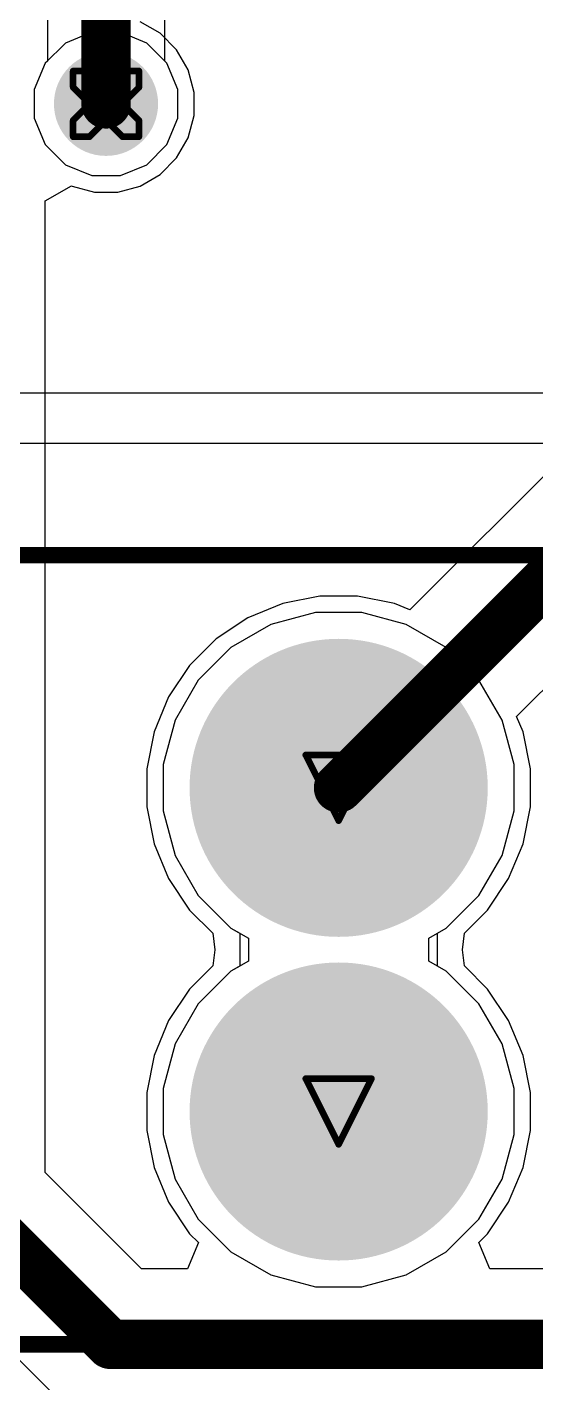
# Model space of a CAD drawing. Header units: inches. Extents: x 0 to 5379, y 0 to 5429.
# Drawn here: x 86.28 to 90.21, y 189.88 to 200.35 of the extents above; entities that cross this region are included whole.
import ezdxf

# ---------------------------------------------------------------- set-up
doc = ezdxf.new("R2010")
doc.units = ezdxf.units.IN
for name, color, linetype in [('Bottom Layer', 5, 'Continuous'), ('Bottom Solder', 6, 'Continuous'), ('Drill Drawing', 1, 'Continuous'), ('GND01', 16, 'Continuous'), ('GND02', 76, 'Continuous'), ('Multi-Layer', 9, 'Continuous'), ('Pad Holes', 156, 'Continuous'), ('PWR', 156, 'Continuous'), ('SIG 01', 90, 'Continuous'), ('Top Layer', 1, 'Continuous'), ('Top Overlay', 2, 'Continuous'), ('Top Solder', 216, 'Continuous'), ('Via Holes', 16, 'Continuous')]:
    doc.layers.add(name, color=color, linetype=linetype)

# ---------------------------------------------------------------- blocks, each defined once
blk = doc.blocks.new('178_6165_0002_829')
at = {"layer": 'Bottom Layer'}
h = blk.add_hatch(color=5, dxfattribs=at)
edge = h.paths.add_edge_path()
edge.add_arc((6.4, 1.25), 1.1, 0, 360)
h = blk.add_hatch(color=5, dxfattribs=at)
edge = h.paths.add_edge_path()
edge.add_arc((6.4, -1.25), 1.1, 0, 360)
at = {"layer": 'Bottom Solder'}
h = blk.add_hatch(color=6, dxfattribs=at)
edge = h.paths.add_edge_path()
edge.add_arc((6.4, 1.25), 1.151, 0, 360)
h = blk.add_hatch(color=6, dxfattribs=at)
edge = h.paths.add_edge_path()
edge.add_arc((6.4, -1.25), 1.151, 0, 360)
at = {"layer": 'GND01'}
h = blk.add_hatch(color=16, dxfattribs=at)
edge = h.paths.add_edge_path()
edge.add_arc((6.4, 1.25), 1.1, 0, 360)
h = blk.add_hatch(color=16, dxfattribs=at)
edge = h.paths.add_edge_path()
edge.add_arc((6.4, -1.25), 1.1, 0, 360)
at = {"layer": 'GND02'}
h = blk.add_hatch(color=76, dxfattribs=at)
edge = h.paths.add_edge_path()
edge.add_arc((6.4, 1.25), 1.1, 0, 360)
h = blk.add_hatch(color=76, dxfattribs=at)
edge = h.paths.add_edge_path()
edge.add_arc((6.4, -1.25), 1.1, 0, 360)
at = {"layer": 'Multi-Layer'}
h = blk.add_hatch(color=9, dxfattribs=at)
edge = h.paths.add_edge_path()
edge.add_arc((6.4, 1.25), 1.1, 0, 360)
h = blk.add_hatch(color=9, dxfattribs=at)
edge = h.paths.add_edge_path()
edge.add_arc((6.4, -1.25), 1.1, 0, 360)
at = {"layer": 'Pad Holes'}
h = blk.add_hatch(color=7, dxfattribs=at)
edge = h.paths.add_edge_path()
edge.add_arc((6.4, 1.25), 0.75, 0, 360)
h = blk.add_hatch(color=7, dxfattribs=at)
edge = h.paths.add_edge_path()
edge.add_arc((6.4, -1.25), 0.75, 0, 360)
at = {"layer": 'PWR'}
h = blk.add_hatch(color=156, dxfattribs=at)
edge = h.paths.add_edge_path()
edge.add_arc((6.4, 1.25), 1.1, 0, 360)
h = blk.add_hatch(color=156, dxfattribs=at)
edge = h.paths.add_edge_path()
edge.add_arc((6.4, -1.25), 1.1, 0, 360)
at = {"layer": 'SIG 01'}
h = blk.add_hatch(color=90, dxfattribs=at)
edge = h.paths.add_edge_path()
edge.add_arc((6.4, 1.25), 1.1, 0, 360)
h = blk.add_hatch(color=90, dxfattribs=at)
edge = h.paths.add_edge_path()
edge.add_arc((6.4, -1.25), 1.1, 0, 360)
at = {"layer": 'Top Layer'}
h = blk.add_hatch(color=1, dxfattribs=at)
edge = h.paths.add_edge_path()
edge.add_arc((6.4, 1.25), 1.1, 0, 360)
h = blk.add_hatch(color=1, dxfattribs=at)
edge = h.paths.add_edge_path()
edge.add_arc((6.4, -1.25), 1.1, 0, 360)
at = {"layer": 'Top Solder'}
h = blk.add_hatch(color=216, dxfattribs=at)
edge = h.paths.add_edge_path()
edge.add_arc((6.4, 1.25), 1.151, 0, 360)
h = blk.add_hatch(color=216, dxfattribs=at)
edge = h.paths.add_edge_path()
edge.add_arc((6.4, -1.25), 1.151, 0, 360)
at = {"layer": 'Top Overlay'}
for points in [[(10.033, 3.048, 0.127, 0.127, 0), (-10.033, 3.048, 0.127, 0.127, 0)], [(10.033, -3.048, 0.127, 0.127, 0), (-10.033, -3.048, 0.127, 0.127, 0)]]:
    blk.add_lwpolyline(points, format="xyseb", dxfattribs=at)

msp = doc.modelspace()

# ---------------------------------------------------------------- hatches: boundary and pattern name
at = {"layer": 'Bottom Layer'}
h = msp.add_hatch(color=5, dxfattribs=at)
edge = h.paths.add_edge_path()
edge.add_arc((86.893, 199.762), 0.3, 0, 360)
at = {"layer": 'Bottom Solder'}
h = msp.add_hatch(color=6, dxfattribs=at)
edge = h.paths.add_edge_path()
edge.add_arc((86.893, 199.762), 0.402, 0, 360)
at = {"layer": 'GND01'}
h = msp.add_hatch(color=16, dxfattribs=at)
edge = h.paths.add_edge_path()
edge.add_arc((86.893, 199.762), 0.3, 0, 360)
at = {"layer": 'GND02'}
h = msp.add_hatch(color=76, dxfattribs=at)
edge = h.paths.add_edge_path()
edge.add_arc((86.893, 199.762), 0.3, 0, 360)
at = {"layer": 'PWR'}
h = msp.add_hatch(color=156, dxfattribs=at)
edge = h.paths.add_edge_path()
edge.add_arc((86.893, 199.762), 0.3, 0, 360)
at = {"layer": 'SIG 01'}
h = msp.add_hatch(color=90, dxfattribs=at)
edge = h.paths.add_edge_path()
edge.add_arc((86.893, 199.762), 0.3, 0, 360)
at = {"layer": 'Top Layer'}
h = msp.add_hatch(color=1, dxfattribs=at)
edge = h.paths.add_edge_path()
edge.add_arc((86.893, 199.762), 0.3, 0, 360)
at = {"layer": 'Top Solder'}
h = msp.add_hatch(color=216, dxfattribs=at)
edge = h.paths.add_edge_path()
edge.add_arc((86.893, 199.762), 0.402, 0, 360)
at = {"layer": 'Via Holes'}
h = msp.add_hatch(color=7, dxfattribs=at)
edge = h.paths.add_edge_path()
edge.add_arc((86.893, 199.762), 0.15, 0, 360)

# ---------------------------------------------------------------- linework, layer by layer
at = {"layer": 'Bottom Layer'}
for p, q in [((86.58, 200.231), (86.424, 200.076)), ((86.783, 200.316), (86.58, 200.231)), ((87.004, 200.316), (86.783, 200.316)), ((87.207, 200.231), (87.004, 200.316)), ((87.363, 200.076), (87.207, 200.231)), ((86.424, 200.076), (86.339, 199.872)), ((87.447, 199.872), (87.363, 200.076)), ((86.339, 199.872), (86.339, 199.652)), ((87.447, 199.652), (87.447, 199.872)), ((86.339, 199.652), (86.424, 199.448)), ((87.363, 199.448), (87.447, 199.652)), ((86.424, 199.448), (86.58, 199.292)), ((87.207, 199.292), (87.363, 199.448)), ((86.58, 199.292), (86.783, 199.208)), ((87.004, 199.208), (87.207, 199.292)), ((86.783, 199.208), (87.004, 199.208)), ((88.51, 195.833), (88.166, 195.741)), ((88.867, 195.833), (88.51, 195.833)), ((89.211, 195.741), (88.867, 195.833)), ((88.166, 195.741), (87.857, 195.563)), ((89.52, 195.563), (89.211, 195.741)), ((87.857, 195.563), (87.605, 195.311)), ((89.772, 195.311), (89.52, 195.563)), ((87.605, 195.311), (87.427, 195.002)), ((89.95, 195.002), (89.772, 195.311)), ((87.427, 195.002), (87.335, 194.658)), ((90.043, 194.658), (89.95, 195.002)), ((87.335, 194.658), (87.335, 194.301)), ((90.043, 194.301), (90.043, 194.658)), ((87.335, 194.301), (87.427, 193.957)), ((89.95, 193.957), (90.043, 194.301)), ((87.427, 193.957), (87.605, 193.648)), ((89.772, 193.648), (89.95, 193.957)), ((87.605, 193.648), (87.857, 193.396)), ((89.52, 193.396), (89.772, 193.648)), ((87.857, 193.396), (87.992, 193.318)), ((87.992, 193.318), (87.992, 193.14)), ((89.385, 193.318), (89.52, 193.396)), ((89.385, 193.14), (89.385, 193.318)), ((87.992, 193.14), (87.857, 193.063)), ((89.52, 193.063), (89.385, 193.14)), ((87.857, 193.063), (87.605, 192.811)), ((89.772, 192.811), (89.52, 193.063)), ((87.605, 192.811), (87.427, 192.502)), ((89.95, 192.502), (89.772, 192.811)), ((87.427, 192.502), (87.335, 192.157)), ((90.043, 192.157), (89.95, 192.502)), ((87.335, 192.157), (87.335, 191.801)), ((90.043, 191.801), (90.043, 192.157)), ((87.335, 191.801), (87.427, 191.457)), ((89.95, 191.457), (90.043, 191.801)), ((87.427, 191.457), (87.605, 191.148)), ((89.772, 191.148), (89.95, 191.457)), ((87.605, 191.148), (87.857, 190.896)), ((89.52, 190.896), (89.772, 191.148)), ((87.857, 190.896), (88.166, 190.717)), ((89.211, 190.717), (89.52, 190.896)), ((88.166, 190.717), (88.51, 190.625)), ((88.867, 190.625), (89.211, 190.717)), ((88.51, 190.625), (88.867, 190.625))]:
    msp.add_line(p, q, dxfattribs=at)
at = {"layer": 'Drill Drawing'}
for points in [[(86.639, 199.889, 0.0508, 0.0508, 0), (86.639, 200.016, 0.0508, 0.0508, 0)], [(86.639, 200.016, 0.0508, 0.0508, 0), (86.766, 200.016, 0.0508, 0.0508, 0)], [(86.766, 200.016, 0.0508, 0.0508, 0), (86.893, 199.889, 0.0508, 0.0508, 0)], [(86.893, 199.889, 0.0508, 0.0508, 0), (87.02, 200.016, 0.0508, 0.0508, 0)], [(87.02, 200.016, 0.0508, 0.0508, 0), (87.147, 200.016, 0.0508, 0.0508, 0)], [(87.147, 199.889, 0.0508, 0.0508, 0), (87.147, 200.016, 0.0508, 0.0508, 0)], [(86.639, 199.889, 0.0508, 0.0508, 0), (86.766, 199.762, 0.0508, 0.0508, 0)], [(87.02, 199.762, 0.0508, 0.0508, 0), (87.147, 199.889, 0.0508, 0.0508, 0)], [(86.639, 199.635, 0.0508, 0.0508, 0), (86.766, 199.762, 0.0508, 0.0508, 0)], [(87.02, 199.762, 0.0508, 0.0508, 0), (87.147, 199.635, 0.0508, 0.0508, 0)], [(86.639, 199.508, 0.0508, 0.0508, 0), (86.639, 199.635, 0.0508, 0.0508, 0)], [(86.766, 199.508, 0.0508, 0.0508, 0), (86.893, 199.635, 0.0508, 0.0508, 0)], [(86.893, 199.635, 0.0508, 0.0508, 0), (87.02, 199.508, 0.0508, 0.0508, 0)], [(87.147, 199.508, 0.0508, 0.0508, 0), (87.147, 199.635, 0.0508, 0.0508, 0)], [(86.639, 199.508, 0.0508, 0.0508, 0), (86.766, 199.508, 0.0508, 0.0508, 0)], [(87.02, 199.508, 0.0508, 0.0508, 0), (87.147, 199.508, 0.0508, 0.0508, 0)], [(88.435, 194.733, 0.0508, 0.0508, 0), (88.943, 194.733, 0.0508, 0.0508, 0)], [(88.435, 194.733, 0.0508, 0.0508, 0), (88.689, 194.225, 0.0508, 0.0508, 0)], [(88.689, 194.225, 0.0508, 0.0508, 0), (88.943, 194.733, 0.0508, 0.0508, 0)], [(88.435, 192.233, 0.0508, 0.0508, 0), (88.943, 192.233, 0.0508, 0.0508, 0)], [(88.435, 192.233, 0.0508, 0.0508, 0), (88.689, 191.725, 0.0508, 0.0508, 0)], [(88.689, 191.725, 0.0508, 0.0508, 0), (88.943, 192.233, 0.0508, 0.0508, 0)]]:
    msp.add_lwpolyline(points, format="xyseb", dxfattribs=at)
for points in [[(86.627, 200.016, 0.0254, 0.0254, 1), (86.652, 200.016, 0.0254, 0.0254, 1)], [(86.627, 200.016, 0.0254, 0.0254, 1), (86.652, 200.016, 0.0254, 0.0254, 1)], [(86.754, 200.016, 0.0254, 0.0254, 1), (86.779, 200.016, 0.0254, 0.0254, 1)], [(86.754, 200.016, 0.0254, 0.0254, 1), (86.779, 200.016, 0.0254, 0.0254, 1)], [(87.008, 200.016, 0.0254, 0.0254, 1), (87.033, 200.016, 0.0254, 0.0254, 1)], [(87.008, 200.016, 0.0254, 0.0254, 1), (87.033, 200.016, 0.0254, 0.0254, 1)], [(87.135, 200.016, 0.0254, 0.0254, 1), (87.16, 200.016, 0.0254, 0.0254, 1)], [(87.135, 200.016, 0.0254, 0.0254, 1), (87.16, 200.016, 0.0254, 0.0254, 1)], [(86.627, 199.889, 0.0254, 0.0254, 1), (86.652, 199.889, 0.0254, 0.0254, 1)], [(86.627, 199.889, 0.0254, 0.0254, 1), (86.652, 199.889, 0.0254, 0.0254, 1)], [(86.881, 199.889, 0.0254, 0.0254, 1), (86.906, 199.889, 0.0254, 0.0254, 1)], [(86.881, 199.889, 0.0254, 0.0254, 1), (86.906, 199.889, 0.0254, 0.0254, 1)], [(87.135, 199.889, 0.0254, 0.0254, 1), (87.16, 199.889, 0.0254, 0.0254, 1)], [(87.135, 199.889, 0.0254, 0.0254, 1), (87.16, 199.889, 0.0254, 0.0254, 1)], [(86.754, 199.762, 0.0254, 0.0254, 1), (86.779, 199.762, 0.0254, 0.0254, 1)], [(86.754, 199.762, 0.0254, 0.0254, 1), (86.779, 199.762, 0.0254, 0.0254, 1)], [(87.008, 199.762, 0.0254, 0.0254, 1), (87.033, 199.762, 0.0254, 0.0254, 1)], [(87.008, 199.762, 0.0254, 0.0254, 1), (87.033, 199.762, 0.0254, 0.0254, 1)], [(86.627, 199.635, 0.0254, 0.0254, 1), (86.652, 199.635, 0.0254, 0.0254, 1)], [(86.627, 199.635, 0.0254, 0.0254, 1), (86.652, 199.635, 0.0254, 0.0254, 1)], [(86.881, 199.635, 0.0254, 0.0254, 1), (86.906, 199.635, 0.0254, 0.0254, 1)], [(86.881, 199.635, 0.0254, 0.0254, 1), (86.906, 199.635, 0.0254, 0.0254, 1)], [(87.135, 199.635, 0.0254, 0.0254, 1), (87.16, 199.635, 0.0254, 0.0254, 1)], [(87.135, 199.635, 0.0254, 0.0254, 1), (87.16, 199.635, 0.0254, 0.0254, 1)], [(86.627, 199.508, 0.0254, 0.0254, 1), (86.652, 199.508, 0.0254, 0.0254, 1)], [(86.627, 199.508, 0.0254, 0.0254, 1), (86.652, 199.508, 0.0254, 0.0254, 1)], [(86.754, 199.508, 0.0254, 0.0254, 1), (86.779, 199.508, 0.0254, 0.0254, 1)], [(86.754, 199.508, 0.0254, 0.0254, 1), (86.779, 199.508, 0.0254, 0.0254, 1)], [(87.008, 199.508, 0.0254, 0.0254, 1), (87.033, 199.508, 0.0254, 0.0254, 1)], [(87.008, 199.508, 0.0254, 0.0254, 1), (87.033, 199.508, 0.0254, 0.0254, 1)], [(87.135, 199.508, 0.0254, 0.0254, 1), (87.16, 199.508, 0.0254, 0.0254, 1)], [(87.135, 199.508, 0.0254, 0.0254, 1), (87.16, 199.508, 0.0254, 0.0254, 1)], [(88.422, 194.733, 0.0254, 0.0254, 1), (88.447, 194.733, 0.0254, 0.0254, 1)], [(88.422, 194.733, 0.0254, 0.0254, 1), (88.447, 194.733, 0.0254, 0.0254, 1)], [(88.93, 194.733, 0.0254, 0.0254, 1), (88.955, 194.733, 0.0254, 0.0254, 1)], [(88.93, 194.733, 0.0254, 0.0254, 1), (88.955, 194.733, 0.0254, 0.0254, 1)], [(88.676, 194.225, 0.0254, 0.0254, 1), (88.701, 194.225, 0.0254, 0.0254, 1)], [(88.676, 194.225, 0.0254, 0.0254, 1), (88.701, 194.225, 0.0254, 0.0254, 1)], [(88.422, 192.233, 0.0254, 0.0254, 1), (88.447, 192.233, 0.0254, 0.0254, 1)], [(88.422, 192.233, 0.0254, 0.0254, 1), (88.447, 192.233, 0.0254, 0.0254, 1)], [(88.93, 192.233, 0.0254, 0.0254, 1), (88.955, 192.233, 0.0254, 0.0254, 1)], [(88.93, 192.233, 0.0254, 0.0254, 1), (88.955, 192.233, 0.0254, 0.0254, 1)], [(88.676, 191.725, 0.0254, 0.0254, 1), (88.701, 191.725, 0.0254, 0.0254, 1)], [(88.676, 191.725, 0.0254, 0.0254, 1), (88.701, 191.725, 0.0254, 0.0254, 1)]]:
    msp.add_lwpolyline(points, format="xyseb", close=True, dxfattribs=at)
at = {"layer": 'GND01'}
for p, q in [((86.58, 200.231), (86.424, 200.076)), ((86.783, 200.316), (86.58, 200.231)), ((87.004, 200.316), (86.783, 200.316)), ((87.207, 200.231), (87.004, 200.316)), ((87.363, 200.076), (87.207, 200.231)), ((86.424, 200.076), (86.339, 199.872)), ((87.447, 199.872), (87.363, 200.076)), ((86.339, 199.872), (86.339, 199.652)), ((87.447, 199.652), (87.447, 199.872)), ((86.339, 199.652), (86.424, 199.448)), ((87.363, 199.448), (87.447, 199.652)), ((86.424, 199.448), (86.58, 199.292)), ((87.207, 199.292), (87.363, 199.448)), ((86.58, 199.292), (86.783, 199.208)), ((87.004, 199.208), (87.207, 199.292)), ((86.783, 199.208), (87.004, 199.208)), ((88.51, 195.833), (88.166, 195.741)), ((88.867, 195.833), (88.51, 195.833)), ((89.211, 195.741), (88.867, 195.833)), ((88.166, 195.741), (87.857, 195.563)), ((89.52, 195.563), (89.211, 195.741)), ((87.857, 195.563), (87.605, 195.311)), ((89.772, 195.311), (89.52, 195.563)), ((87.605, 195.311), (87.427, 195.002)), ((89.95, 195.002), (89.772, 195.311)), ((87.427, 195.002), (87.335, 194.658)), ((90.043, 194.658), (89.95, 195.002)), ((87.335, 194.658), (87.335, 194.301)), ((90.043, 194.301), (90.043, 194.658)), ((87.335, 194.301), (87.427, 193.957)), ((89.95, 193.957), (90.043, 194.301)), ((87.427, 193.957), (87.605, 193.648)), ((89.772, 193.648), (89.95, 193.957)), ((87.605, 193.648), (87.857, 193.396)), ((89.52, 193.396), (89.772, 193.648)), ((87.857, 193.396), (87.926, 193.356)), ((87.926, 193.356), (87.926, 193.102)), ((89.451, 193.356), (89.52, 193.396)), ((89.451, 193.102), (89.451, 193.356)), ((87.926, 193.102), (87.857, 193.063)), ((89.52, 193.063), (89.451, 193.102)), ((87.857, 193.063), (87.605, 192.811)), ((89.772, 192.811), (89.52, 193.063)), ((87.605, 192.811), (87.427, 192.502)), ((89.95, 192.502), (89.772, 192.811)), ((87.427, 192.502), (87.335, 192.157)), ((90.043, 192.157), (89.95, 192.502)), ((87.335, 192.157), (87.335, 191.801)), ((90.043, 191.801), (90.043, 192.157)), ((87.335, 191.801), (87.427, 191.457)), ((89.95, 191.457), (90.043, 191.801)), ((87.427, 191.457), (87.605, 191.148)), ((89.772, 191.148), (89.95, 191.457)), ((87.605, 191.148), (87.857, 190.896)), ((89.52, 190.896), (89.772, 191.148)), ((87.857, 190.896), (88.166, 190.717)), ((89.211, 190.717), (89.52, 190.896)), ((88.166, 190.717), (88.51, 190.625)), ((88.867, 190.625), (89.211, 190.717)), ((88.51, 190.625), (88.867, 190.625))]:
    msp.add_line(p, q, dxfattribs=at)
at = {"layer": 'GND02'}
for p, q in [((86.58, 200.231), (86.424, 200.076)), ((86.783, 200.316), (86.58, 200.231)), ((87.004, 200.316), (86.783, 200.316)), ((87.207, 200.231), (87.004, 200.316)), ((87.363, 200.076), (87.207, 200.231)), ((86.424, 200.076), (86.339, 199.872)), ((87.447, 199.872), (87.363, 200.076)), ((86.339, 199.872), (86.339, 199.652)), ((87.447, 199.652), (87.447, 199.872)), ((86.339, 199.652), (86.424, 199.448)), ((87.363, 199.448), (87.447, 199.652)), ((86.424, 199.448), (86.58, 199.292)), ((87.207, 199.292), (87.363, 199.448)), ((86.58, 199.292), (86.783, 199.208)), ((87.004, 199.208), (87.207, 199.292)), ((86.783, 199.208), (87.004, 199.208)), ((88.51, 195.833), (88.166, 195.741)), ((88.867, 195.833), (88.51, 195.833)), ((89.211, 195.741), (88.867, 195.833)), ((88.166, 195.741), (87.857, 195.563)), ((89.52, 195.563), (89.211, 195.741)), ((87.857, 195.563), (87.605, 195.311)), ((89.772, 195.311), (89.52, 195.563)), ((87.605, 195.311), (87.427, 195.002)), ((89.95, 195.002), (89.772, 195.311)), ((87.427, 195.002), (87.335, 194.658)), ((90.043, 194.658), (89.95, 195.002)), ((87.335, 194.658), (87.335, 194.301)), ((90.043, 194.301), (90.043, 194.658)), ((87.335, 194.301), (87.427, 193.957)), ((89.95, 193.957), (90.043, 194.301)), ((87.427, 193.957), (87.605, 193.648)), ((89.772, 193.648), (89.95, 193.957)), ((87.605, 193.648), (87.857, 193.396)), ((89.52, 193.396), (89.772, 193.648)), ((87.857, 193.396), (87.926, 193.356)), ((87.926, 193.356), (87.926, 193.102)), ((89.451, 193.356), (89.52, 193.396)), ((89.451, 193.102), (89.451, 193.356)), ((87.926, 193.102), (87.857, 193.063)), ((89.52, 193.063), (89.451, 193.102)), ((87.857, 193.063), (87.605, 192.811)), ((89.772, 192.811), (89.52, 193.063)), ((87.605, 192.811), (87.427, 192.502)), ((89.95, 192.502), (89.772, 192.811)), ((87.427, 192.502), (87.335, 192.157)), ((90.043, 192.157), (89.95, 192.502)), ((87.335, 192.157), (87.335, 191.801)), ((90.043, 191.801), (90.043, 192.157)), ((87.335, 191.801), (87.427, 191.457)), ((89.95, 191.457), (90.043, 191.801)), ((87.427, 191.457), (87.605, 191.148)), ((89.772, 191.148), (89.95, 191.457)), ((87.605, 191.148), (87.857, 190.896)), ((89.52, 190.896), (89.772, 191.148)), ((87.857, 190.896), (88.166, 190.717)), ((89.211, 190.717), (89.52, 190.896)), ((88.166, 190.717), (88.51, 190.625)), ((88.867, 190.625), (89.211, 190.717)), ((88.51, 190.625), (88.867, 190.625))]:
    msp.add_line(p, q, dxfattribs=at)
at = {"layer": 'PWR'}
for p, q in [((88.51, 195.833), (88.166, 195.741)), ((88.867, 195.833), (88.51, 195.833)), ((89.211, 195.741), (88.867, 195.833)), ((88.166, 195.741), (87.857, 195.563)), ((89.52, 195.563), (89.211, 195.741)), ((87.857, 195.563), (87.605, 195.311)), ((89.772, 195.311), (89.52, 195.563)), ((87.605, 195.311), (87.427, 195.002)), ((89.95, 195.002), (89.772, 195.311)), ((87.427, 195.002), (87.335, 194.658)), ((90.043, 194.658), (89.95, 195.002)), ((87.335, 194.658), (87.335, 194.301)), ((90.043, 194.301), (90.043, 194.658)), ((87.335, 194.301), (87.427, 193.957)), ((89.95, 193.957), (90.043, 194.301)), ((87.427, 193.957), (87.605, 193.648)), ((89.772, 193.648), (89.95, 193.957)), ((87.605, 193.648), (87.857, 193.396)), ((89.52, 193.396), (89.772, 193.648)), ((87.857, 193.396), (87.926, 193.356)), ((87.926, 193.356), (87.926, 193.102)), ((89.451, 193.356), (89.52, 193.396)), ((89.451, 193.102), (89.451, 193.356)), ((87.926, 193.102), (87.857, 193.063)), ((89.52, 193.063), (89.451, 193.102)), ((87.857, 193.063), (87.605, 192.811)), ((89.772, 192.811), (89.52, 193.063)), ((87.605, 192.811), (87.427, 192.502)), ((89.95, 192.502), (89.772, 192.811)), ((87.427, 192.502), (87.335, 192.157)), ((90.043, 192.157), (89.95, 192.502)), ((87.335, 192.157), (87.335, 191.801)), ((90.043, 191.801), (90.043, 192.157)), ((87.335, 191.801), (87.427, 191.457)), ((89.95, 191.457), (90.043, 191.801)), ((87.427, 191.457), (87.605, 191.148)), ((89.772, 191.148), (89.95, 191.457)), ((87.605, 191.148), (87.857, 190.896)), ((89.52, 190.896), (89.772, 191.148)), ((87.857, 190.896), (88.166, 190.717)), ((89.211, 190.717), (89.52, 190.896)), ((88.166, 190.717), (88.51, 190.625)), ((88.867, 190.625), (89.211, 190.717)), ((88.51, 190.625), (88.867, 190.625))]:
    msp.add_line(p, q, dxfattribs=at)
at = {"layer": 'SIG 01'}
for p, q in [((87.312, 200.307), (87.156, 200.396)), ((87.438, 200.18), (87.312, 200.307)), ((87.528, 200.025), (87.438, 200.18)), ((87.574, 199.851), (87.528, 200.025)), ((87.574, 199.672), (87.574, 199.851)), ((87.528, 199.499), (87.574, 199.672)), ((87.438, 199.344), (87.528, 199.499)), ((87.312, 199.217), (87.438, 199.344)), ((87.156, 199.127), (87.312, 199.217)), ((86.423, 199.012), (86.626, 199.13)), ((86.626, 199.13), (86.631, 199.127)), ((86.631, 199.127), (86.804, 199.081)), ((86.804, 199.081), (86.983, 199.081)), ((86.983, 199.081), (87.156, 199.127)), ((86.423, 191.509), (86.423, 199.012)), ((90.703, 197.318), (89.239, 195.854)), ((90.063, 195.03), (91.356, 196.323)), ((88.543, 195.96), (88.257, 195.903)), ((88.834, 195.96), (88.543, 195.96)), ((89.121, 195.903), (88.834, 195.96)), ((88.257, 195.903), (87.987, 195.792)), ((89.239, 195.854), (89.121, 195.903)), ((87.987, 195.792), (87.744, 195.63)), ((87.744, 195.63), (87.538, 195.423)), ((87.538, 195.423), (87.376, 195.181)), ((87.376, 195.181), (87.264, 194.911)), ((90.113, 194.911), (90.063, 195.03)), ((87.264, 194.911), (87.208, 194.625)), ((90.17, 194.625), (90.113, 194.911)), ((87.208, 194.625), (87.208, 194.333)), ((90.17, 194.333), (90.17, 194.625)), ((87.208, 194.333), (87.264, 194.047)), ((90.113, 194.047), (90.17, 194.333)), ((87.264, 194.047), (87.376, 193.778)), ((90.001, 193.778), (90.113, 194.047)), ((87.376, 193.778), (87.538, 193.535)), ((89.839, 193.535), (90.001, 193.778)), ((87.538, 193.535), (87.717, 193.356)), ((89.66, 193.356), (89.839, 193.535)), ((87.717, 193.356), (87.733, 193.229)), ((89.645, 193.229), (89.66, 193.356)), ((87.733, 193.229), (87.717, 193.103)), ((89.66, 193.103), (89.645, 193.229)), ((87.717, 193.103), (87.538, 192.923)), ((89.839, 192.923), (89.66, 193.103)), ((87.538, 192.923), (87.376, 192.681)), ((90.001, 192.681), (89.839, 192.923)), ((87.376, 192.681), (87.264, 192.411)), ((90.113, 192.411), (90.001, 192.681)), ((87.264, 192.411), (87.208, 192.125)), ((90.17, 192.125), (90.113, 192.411)), ((87.208, 192.125), (87.208, 191.833)), ((90.17, 191.833), (90.17, 192.125)), ((87.208, 191.833), (87.264, 191.547)), ((90.113, 191.547), (90.17, 191.833)), ((87.264, 191.547), (87.376, 191.278)), ((90.001, 191.278), (90.113, 191.547)), ((87.168, 190.764), (86.423, 191.509)), ((87.376, 191.278), (87.538, 191.035)), ((89.839, 191.035), (90.001, 191.278)), ((87.538, 191.035), (87.606, 190.967)), ((89.771, 190.967), (89.839, 191.035)), ((87.606, 190.967), (87.522, 190.764)), ((89.855, 190.764), (89.771, 190.967)), ((85.428, 190.855), (86.514, 189.769)), ((87.522, 190.764), (87.168, 190.764)), ((91.022, 190.764), (89.855, 190.764))]:
    msp.add_line(p, q, dxfattribs=at)
for points in [[(88.689, 194.479, 0.381, 0.381, 0), (91.115, 196.906, 0.381, 0.381, 0)], [(85.84, 191.267, 0.381, 0.381, 0), (86.926, 190.181, 0.381, 0.381, 0)], [(86.926, 190.181, 0.381, 0.381, 0), (106.575, 190.181, 0.381, 0.381, 0)]]:
    msp.add_lwpolyline(points, format="xyseb", dxfattribs=at)
for points in [[(88.593, 194.479, 0.191, 0.191, 1), (88.784, 194.479, 0.191, 0.191, 1)], [(86.831, 190.181, 0.191, 0.191, 1), (87.022, 190.181, 0.191, 0.191, 1)], [(86.831, 190.181, 0.191, 0.191, 1), (87.022, 190.181, 0.191, 0.191, 1)]]:
    msp.add_lwpolyline(points, format="xyseb", close=True, dxfattribs=at)
at = {"layer": 'Top Layer'}
for p, q in [((87.347, 200.092), (87.347, 206.071)), ((86.44, 201.207), (86.44, 200.092)), ((86.424, 200.076), (86.339, 199.872)), ((86.44, 200.092), (86.424, 200.076)), ((87.363, 200.076), (87.347, 200.092)), ((87.447, 199.872), (87.363, 200.076)), ((86.339, 199.872), (86.339, 199.652)), ((87.447, 199.652), (87.447, 199.872)), ((86.339, 199.652), (86.424, 199.448)), ((87.363, 199.448), (87.447, 199.652)), ((86.424, 199.448), (86.58, 199.292)), ((87.207, 199.292), (87.363, 199.448)), ((86.58, 199.292), (86.783, 199.208)), ((87.004, 199.208), (87.207, 199.292)), ((86.783, 199.208), (87.004, 199.208)), ((93.98, 197.528), (74.757, 197.528)), ((74.757, 197.14), (93.98, 197.14))]:
    msp.add_line(p, q, dxfattribs=at)
msp.add_lwpolyline([(86.893, 199.762, 0.381, 0.381, 0), (86.893, 206.071, 0.381, 0.381, 0)], format="xyseb", dxfattribs=at)
msp.add_lwpolyline([(86.798, 199.762, 0.191, 0.191, 1), (86.989, 199.762, 0.191, 0.191, 1)], format="xyseb", close=True, dxfattribs=at)

# ---------------------------------------------------------------- block references
at = {"rotation": 180}
msp.add_blockref('178_6165_0002_829', (95.089, 193.229), dxfattribs=at)

doc.saveas('drawing.dxf')
